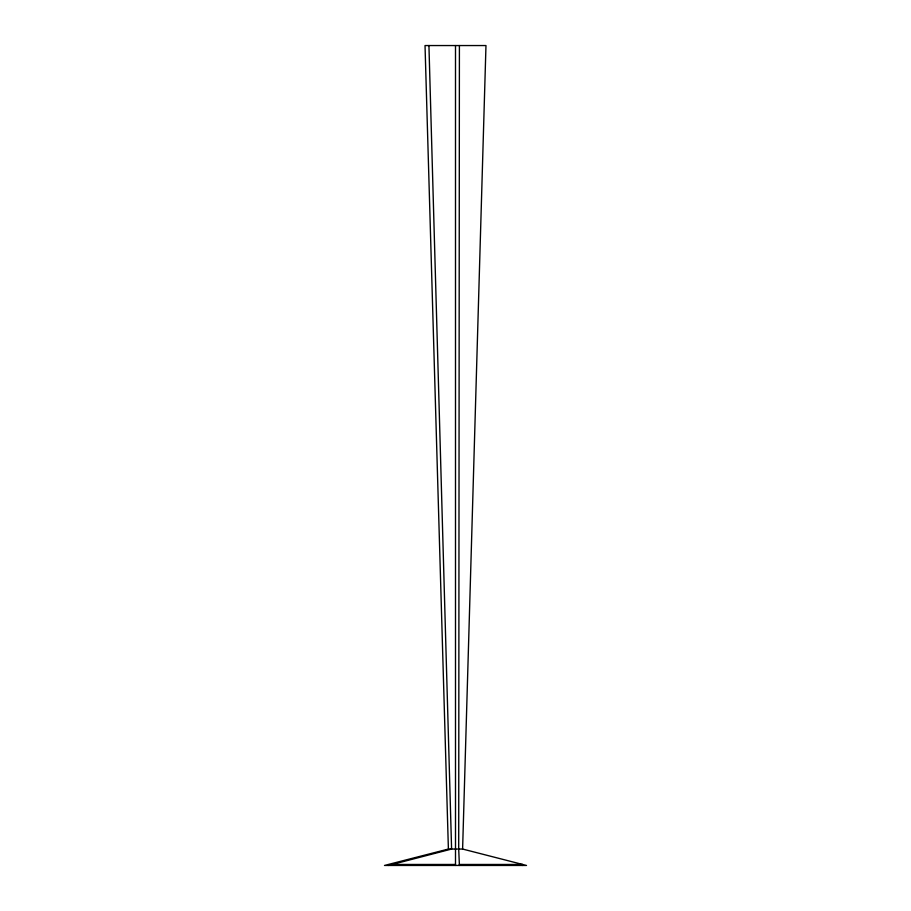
<?xml version="1.0" encoding="UTF-8"?>
<svg xmlns="http://www.w3.org/2000/svg" width="911" height="911" viewBox="0 0 911 911"><rect width="100%" height="100%" fill="white"/><g stroke="black" fill="none" stroke-linecap="round" stroke-linejoin="round"><path stroke-width="1.37" d="M459.406 45.55L458.7 849.052L459.406 865.45M462.606 849.052L485.973 45.55L425.027 45.55L448.394 849.052L384.499 865.45L526.501 865.45L462.606 849.052L448.394 849.052M388.405 865.45L451.594 849.052L428.933 45.55M392.185 864.471L455.5 864.471M459.36 864.471L522.698 864.471M520.079 864.79L522.595 865.45M455.5 45.55L455.5 865.45"/></g></svg>
